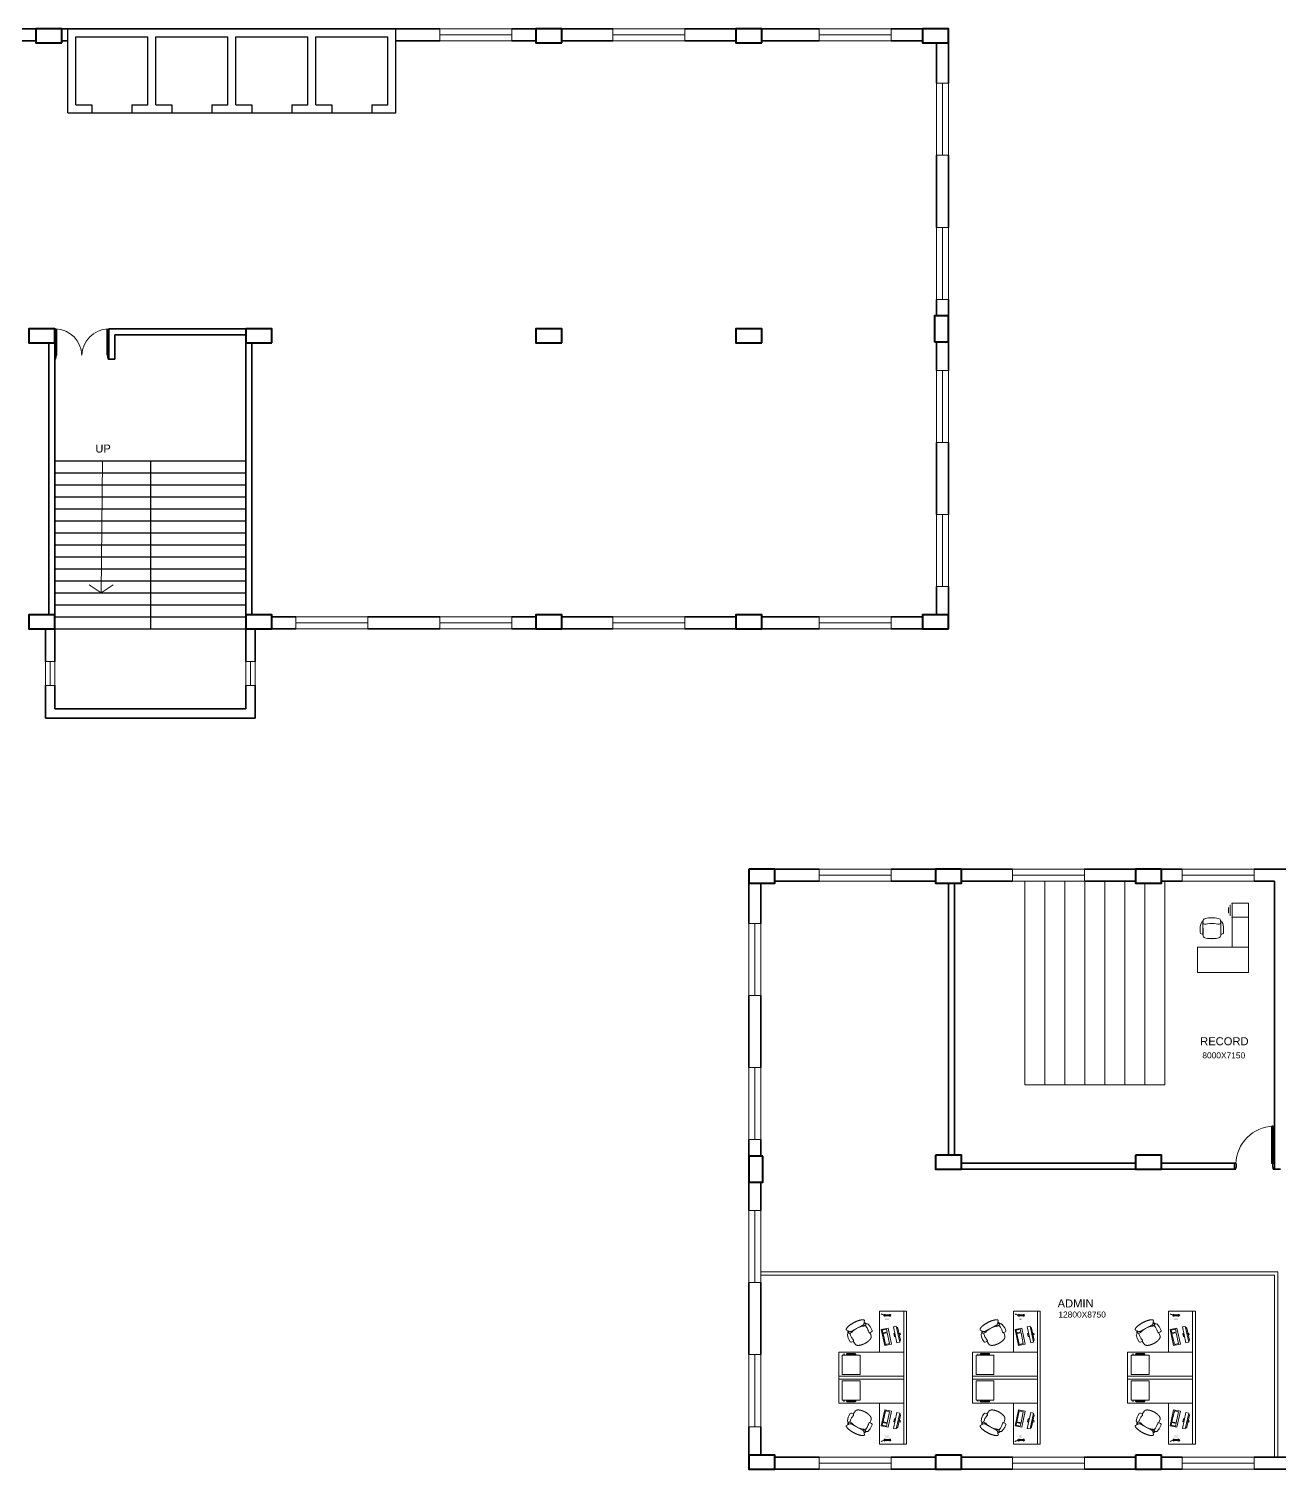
# Model space of a CAD drawing. Header units: millimetres. Extents: x 3079 to 579737, y 1565 to 1161826.
# Drawn here: x 55095 to 86360, y 14685 to 50685 of the extents above; entities that cross this region are included whole.
import ezdxf

# ---------------------------------------------------------------- set-up
doc = ezdxf.new("R2010")
doc.units = ezdxf.units.MM
for name, color, linetype, lineweight in [('1', 7, 'Continuous', 35), ('A_COL', 250, 'Continuous', 40), ('A_ELE1', 250, 'Continuous', 20), ('A_WIN-DOR', 250, 'Continuous', 30), ('IG-Area', 250, 'Continuous', 30), ('partition', 253, 'Continuous', 5), ('SILL', 251, 'Continuous', 18), ('WINDOW', 252, 'Continuous', 15)]:
    doc.layers.add(name, color=color, linetype=linetype, lineweight=lineweight)
doc.layers.add('FURNITURE', color=253, linetype='Continuous', lineweight=5, transparency=0.05)
doc.styles.get("Standard").update_dxf_attribs({"font": 'arial.ttf'})

# ---------------------------------------------------------------- blocks, each defined once
blk = doc.blocks.new('AP00XXXX$0$A$C53421247')
at = {"color": 0}
for p, q in [((7, 368), (36, 460)), ((90, 476), (63, 478)), ((73, 477), (80, 503)), ((80, 503), (99, 534)), ((82, 595), (83, 598)), ((82, 593), (82, 595)), ((140, 501), (82, 587)), ((83, 598), (85, 600)), ((85, 600), (87, 604)), ((87, 604), (90, 607)), ((90, 607), (92, 609)), ((92, 609), (95, 612)), ((95, 493), (93, 475)), ((95, 612), (99, 614)), ((113, 514), (95, 493)), ((99, 614), (103, 617)), ((99, 534), (115, 538)), ((113, 453), (100, 394)), ((103, 617), (106, 619)), ((106, 619), (111, 621)), ((111, 621), (115, 624)), ((120, 459), (111, 457)), ((127, 514), (113, 514)), ((115, 624), (120, 626)), ((120, 626), (126, 628)), ((123, 459), (120, 459)), ((145, 454), (123, 459)), ((126, 628), (132, 630)), ((134, 510), (127, 514)), ((132, 630), (137, 632)), ((137, 632), (144, 634)), ((151, 491), (140, 501)), ((144, 634), (149, 636)), ((160, 452), (145, 454)), ((149, 636), (157, 638)), ((165, 488), (151, 491)), ((157, 638), (163, 639)), ((168, 452), (160, 452)), ((163, 639), (170, 641)), ((166, 452), (165, 488)), ((550, 463), (165, 488)), ((184, 457), (168, 452)), ((170, 641), (178, 643)), ((178, 643), (186, 644)), ((255, 473), (184, 457)), ((186, 644), (194, 646)), ((195, 486), (192, 459)), ((194, 646), (202, 647)), ((202, 647), (210, 648)), ((210, 648), (219, 649)), ((219, 649), (227, 650)), ((227, 650), (236, 651)), ((236, 651), (245, 652)), ((245, 652), (254, 652)), ((254, 652), (263, 653)), ((264, 474), (255, 473)), ((263, 653), (273, 653)), ((327, 478), (264, 474)), ((273, 653), (282, 654)), ((282, 654), (292, 654)), ((292, 654), (302, 654)), ((302, 654), (311, 654)), ((311, 654), (321, 654)), ((321, 654), (331, 654)), ((373, 474), (327, 478)), ((331, 654), (341, 654)), ((341, 654), (351, 653)), ((351, 653), (361, 653)), ((361, 653), (371, 652)), ((371, 652), (381, 652)), ((434, 465), (373, 474)), ((381, 652), (390, 651)), ((390, 651), (401, 650)), ((401, 650), (410, 649)), ((410, 649), (420, 648)), ((420, 648), (430, 646)), ((430, 646), (439, 646)), ((461, 459), (434, 465)), ((439, 646), (449, 644)), ((449, 644), (458, 642)), ((458, 642), (468, 641)), ((496, 446), (461, 459)), ((468, 641), (477, 639)), ((477, 639), (486, 637)), ((486, 637), (495, 636)), ((495, 636), (504, 634)), ((529, 434), (496, 446)), ((504, 634), (513, 632)), ((513, 632), (520, 630)), ((520, 465), (518, 438)), ((520, 630), (529, 627)), ((529, 627), (537, 625)), ((545, 430), (529, 434)), ((537, 625), (545, 623)), ((545, 623), (552, 620)), ((545, 430), (550, 463)), ((564, 429), (545, 430)), ((550, 463), (564, 465)), ((552, 620), (559, 618)), ((559, 618), (566, 616)), ((564, 465), (576, 474)), ((588, 432), (564, 429)), ((566, 616), (573, 614)), ((573, 614), (580, 611)), ((576, 474), (643, 549)), ((580, 611), (586, 608)), ((585, 483), (591, 485)), ((586, 608), (592, 605)), ((591, 432), (588, 432)), ((591, 485), (604, 482)), ((597, 428), (591, 432)), ((592, 605), (597, 603)), ((595, 413), (600, 364)), ((597, 603), (603, 600)), ((603, 600), (608, 597)), ((604, 482), (620, 461)), ((618, 502), (606, 508)), ((608, 597), (613, 595)), ((613, 595), (617, 591)), ((617, 591), (621, 588)), ((633, 471), (618, 502)), ((620, 461), (621, 444)), ((621, 588), (625, 586)), ((650, 442), (623, 444)), ((625, 586), (629, 582)), ((629, 582), (632, 580)), ((632, 580), (635, 576)), ((636, 460), (633, 471)), ((635, 576), (637, 574)), ((638, 443), (636, 460)), ((637, 574), (639, 571)), ((639, 571), (641, 568)), ((641, 568), (642, 565)), ((642, 565), (643, 562)), ((643, 562), (644, 559)), ((644, 559), (645, 556)), ((645, 556), (645, 553)), ((690, 327), (673, 421)), ((2, 245), (0, 325)), ((26, 220), (76, 217)), ((83, 159), (80, 217)), ((90, 114), (83, 159)), ((90, 111), (90, 114)), ((90, 110), (90, 111)), ((91, 107), (90, 110)), ((92, 105), (91, 107)), ((92, 102), (92, 105)), ((93, 100), (92, 102)), ((94, 98), (93, 100)), ((95, 96), (94, 98)), ((96, 93), (95, 96)), ((97, 91), (96, 93)), ((97, 312), (98, 282)), ((99, 89), (97, 91)), ((98, 280), (103, 245)), ((100, 87), (99, 89)), ((101, 84), (100, 87)), ((103, 82), (101, 84)), ((105, 80), (103, 82)), ((107, 78), (105, 80)), ((109, 76), (107, 78)), ((111, 73), (109, 76)), ((113, 72), (111, 73)), ((116, 69), (113, 72)), ((118, 67), (116, 69)), ((120, 65), (118, 67)), ((123, 63), (120, 65)), ((125, 60), (123, 63)), ((128, 59), (125, 60)), ((132, 57), (128, 59)), ((135, 54), (132, 57)), ((138, 53), (135, 54)), ((141, 51), (138, 53)), ((144, 49), (141, 51)), ((148, 47), (144, 49)), ((151, 45), (148, 47)), ((155, 44), (151, 45)), ((158, 42), (155, 44)), ((162, 40), (158, 42)), ((165, 38), (162, 40)), ((169, 36), (165, 38)), ((173, 34), (169, 36)), ((178, 33), (173, 34)), ((182, 31), (178, 33)), ((186, 30), (182, 31)), ((190, 28), (186, 30)), ((194, 27), (190, 28)), ((199, 25), (194, 27)), ((204, 24), (199, 25)), ((207, 22), (204, 24)), ((212, 21), (207, 22)), ((217, 19), (212, 21)), ((221, 18), (217, 19)), ((226, 17), (221, 18)), ((231, 16), (226, 17)), ((236, 15), (231, 16)), ((241, 14), (236, 15)), ((246, 13), (241, 14)), ((250, 11), (246, 13)), ((256, 10), (250, 11)), ((261, 9), (256, 10)), ((266, 8), (261, 9)), ((271, 8), (266, 8)), ((276, 7), (271, 8)), ((281, 6), (276, 7)), ((287, 5), (281, 6)), ((291, 4), (287, 5)), ((297, 4), (291, 4)), ((302, 4), (297, 4)), ((307, 2), (302, 4)), ((313, 2), (307, 2)), ((318, 2), (313, 2)), ((323, 1), (318, 2)), ((328, 1), (323, 1)), ((334, 1), (328, 1)), ((339, 1), (334, 1)), ((344, 0), (339, 1)), ((350, 1), (344, 0)), ((356, 0), (350, 1)), ((360, 0), (356, 0)), ((366, 0), (360, 0)), ((371, 0), (366, 0)), ((376, 1), (371, 0)), ((382, 0), (376, 1)), ((387, 1), (382, 0)), ((392, 1), (387, 1)), ((397, 1), (392, 1)), ((402, 1), (397, 1)), ((407, 2), (402, 1)), ((412, 2), (407, 2)), ((417, 3), (412, 2)), ((423, 3), (417, 3)), ((427, 4), (423, 3)), ((432, 4), (427, 4)), ((437, 6), (432, 4)), ((442, 6), (437, 6)), ((447, 7), (442, 6)), ((451, 8), (447, 7)), ((455, 9), (451, 8)), ((460, 9), (455, 9)), ((465, 10), (460, 9)), ((469, 12), (465, 10)), ((474, 12), (469, 12)), ((478, 13), (474, 12)), ((482, 15), (478, 13)), ((486, 16), (482, 15)), ((490, 17), (486, 16)), ((494, 18), (490, 17)), ((498, 19), (494, 18)), ((502, 21), (498, 19)), ((506, 22), (502, 21)), ((510, 23), (506, 22)), ((514, 25), (510, 23)), ((517, 27), (514, 25)), ((520, 28), (517, 27)), ((524, 30), (520, 28)), ((528, 31), (524, 30)), ((530, 33), (528, 31)), ((533, 35), (530, 33)), ((537, 36), (533, 35)), ((539, 38), (537, 36)), ((542, 40), (539, 38)), ((545, 42), (542, 40)), ((547, 43), (545, 42)), ((550, 46), (547, 43)), ((552, 47), (550, 46)), ((555, 49), (552, 47)), ((557, 51), (555, 49)), ((559, 53), (557, 51)), ((561, 55), (559, 53)), ((563, 57), (561, 55)), ((565, 59), (563, 57)), ((567, 61), (565, 59)), ((568, 63), (567, 61)), ((569, 65), (568, 63)), ((571, 67), (569, 65)), ((572, 70), (571, 67)), ((573, 71), (572, 70)), ((574, 74), (573, 71)), ((575, 76), (574, 74)), ((576, 78), (575, 76)), ((577, 81), (576, 78)), ((577, 82), (590, 128)), ((577, 82), (577, 81)), ((588, 250), (580, 218)), ((593, 282), (588, 252)), ((590, 128), (600, 187)), ((602, 186), (655, 183)), ((682, 205), (691, 283))]:
    blk.add_line(p, q, dxfattribs=at)
for centre, radius, start, end in [((60, 452), 25.4, 85.1777, 163.418), ((88, 591), 6.35, 164.3929, 214.029), ((87, 451), 25.4, 6.3757, 85.1777), ((620, 418), 25.4, 85.208, 169.2349), ((620, 418), 25.4, 169.2349, 190.8913), ((638, 553), 6.35, 318.2555, 357.1149), ((648, 417), 25.4, 9.9024, 85.208), ((153, 324), 152, 163.1174, 179.4456), ((28, 245), 25.4, 180.1777, 266.5099), ((78, 242), 25.4, 266.5099, 4.8356), ((446, 342), 350, 171.2066, 184.7536), ((124, 283), 25.4, 182.6801, 187.8199), ((604, 212), 25.4, 165.2, 266.5099), ((563, 256), 25.4, 345.2, 350.3398), ((251, 353), 350, 348.2663, 1.8132), ((657, 209), 25.4, 266.5099, 353.5743), ((539, 300), 152, 353.5743, 9.9024)]:
    blk.add_arc(centre, radius, start, end, dxfattribs=at)

msp = doc.modelspace()

# ---------------------------------------------------------------- linework, layer by layer
for p, q in [((55595, 50685), (60595, 50685)), ((57970, 50685), (56070, 50685)), ((56070, 48585), (56070, 50685)), ((56270, 50485), (58070, 50485)), ((56270, 48785), (56270, 50485)), ((60070, 50685), (57970, 50685)), ((58070, 48785), (58070, 50485)), ((58270, 50485), (60070, 50485)), ((58270, 48785), (58270, 50485)), ((62170, 50685), (60070, 50685)), ((60070, 48785), (60070, 50485)), ((60270, 50485), (62070, 50485)), ((60270, 48785), (60270, 50485)), ((62070, 48785), (62070, 50485)), ((64270, 50685), (62170, 50685)), ((62170, 50685), (64270, 50685)), ((62270, 50485), (64070, 50485)), ((62270, 48785), (62270, 50485)), ((64070, 48785), (64070, 50485)), ((64270, 48585), (64270, 50685)), ((56270, 48785), (56670, 48785)), ((56670, 48785), (56670, 48585)), ((57670, 48785), (58070, 48785)), ((57670, 48785), (57670, 48585)), ((58270, 48785), (58670, 48785)), ((58670, 48785), (58670, 48585)), ((59670, 48785), (60070, 48785)), ((59670, 48785), (59670, 48585)), ((60270, 48785), (60670, 48785)), ((60670, 48785), (60670, 48585)), ((61670, 48785), (62070, 48785)), ((61670, 48785), (61670, 48585)), ((62270, 48785), (62670, 48785)), ((62670, 48785), (62670, 48585)), ((63670, 48785), (64070, 48785)), ((63670, 48785), (63670, 48585)), ((56070, 48585), (57970, 48585)), ((57970, 48585), (60070, 48585)), ((60070, 48585), (62170, 48585)), ((62170, 48585), (64270, 48585)), ((55747, 39885), (60523, 39887)), ((58135, 39886), (58137, 35686)), ((55747, 39585), (58135, 39585)), ((55747, 39285), (58135, 39285)), ((58135, 39585), (60522, 39585)), ((58135, 39285), (60522, 39286)), ((55747, 38985), (58135, 38985)), ((58135, 38985), (60523, 38986)), ((55747, 38685), (58135, 38686)), ((58135, 38686), (60523, 38687)), ((55747, 38385), (58135, 38385)), ((58135, 38385), (60523, 38385)), ((55747, 38085), (58136, 38085)), ((58136, 38085), (60523, 38086)), ((55747, 37785), (58136, 37786)), ((55747, 37485), (58136, 37486)), ((58136, 37786), (60523, 37787)), ((58136, 37486), (60523, 37487)), ((55747, 37185), (58136, 37186)), ((58136, 37186), (60523, 37187)), ((55747, 36885), (58136, 36885)), ((58136, 36885), (60524, 36886)), ((55747, 36585), (58136, 36585)), ((58136, 36585), (60524, 36586)), ((55747, 36285), (58136, 36285)), ((58136, 36285), (60524, 36286)), ((55747, 35985), (58137, 35985)), ((55747, 35685), (60524, 35687)), ((58137, 35985), (60524, 35986))]:
    msp.add_line(p, q)
at = {"layer": '1'}
for p, q in [((52720, 50685), (55270, 50685)), ((55270, 50685), (65372, 50685)), ((67172, 50685), (69695, 50685)), ((71495, 50685), (74857, 50685)), ((76657, 50685), (78095, 50685)), ((78095, 50685), (78095, 49323)), ((78095, 50685), (78095, 49323)), ((52720, 50385), (55270, 50385)), ((55920, 50385), (56070, 50385)), ((65372, 50385), (64270, 50385)), ((67172, 50385), (67770, 50385)), ((69695, 50385), (68420, 50385)), ((71495, 50385), (72770, 50385)), ((74857, 50385), (73420, 50385)), ((76657, 50385), (77445, 50385)), ((77795, 49323), (77795, 50335)), ((77795, 47523), (77795, 45723)), ((78095, 47523), (78095, 45723)), ((78095, 47523), (78095, 45723)), ((77795, 43923), (77795, 43510)), ((78095, 43923), (78095, 42148)), ((78095, 43923), (78095, 42148)), ((55745, 43185), (55745, 35985)), ((60520, 43185), (57100, 43185)), ((57100, 42432), (57100, 43185)), ((60520, 43035), (57250, 43035)), ((57250, 42432), (57250, 43035)), ((60520, 42885), (60523, 35985)), ((77795, 42148), (77795, 42860)), ((55595, 42835), (55595, 36035)), ((60670, 42835), (60673, 36035)), ((57250, 42432), (57100, 42432)), ((77795, 40348), (77795, 38548)), ((78095, 40348), (78095, 38548)), ((78095, 40348), (78095, 38548)), ((77795, 36748), (77795, 36035)), ((78095, 36748), (78095, 35685)), ((78095, 36748), (78095, 35685)), ((55745, 35685), (55515, 35685)), ((55515, 35685), (55515, 34870)), ((55515, 34870), (55515, 35685)), ((55745, 35685), (55745, 34870)), ((60523, 35685), (60523, 34870)), ((60753, 35685), (60753, 34870)), ((61772, 35985), (61173, 35985)), ((61173, 35985), (61772, 35985)), ((61772, 35685), (61173, 35685)), ((65372, 35985), (63572, 35985)), ((63572, 35985), (64795, 35985)), ((65372, 35685), (63572, 35685)), ((67770, 35985), (67172, 35985)), ((67172, 35685), (67770, 35685)), ((68420, 35685), (67770, 35685)), ((69695, 35985), (68420, 35985)), ((69695, 35685), (68420, 35685)), ((72770, 35985), (71495, 35985)), ((71495, 35685), (72770, 35685)), ((73420, 35685), (72770, 35685)), ((74857, 35985), (73420, 35985)), ((74857, 35685), (73420, 35685)), ((77445, 35985), (76657, 35985)), ((76657, 35685), (77445, 35685)), ((78095, 35685), (77445, 35685)), ((55515, 34270), (55515, 33455)), ((55515, 33620), (55515, 34270)), ((55745, 34270), (55745, 33685)), ((60523, 34270), (60523, 33685)), ((60753, 34270), (60753, 33455)), ((55745, 33685), (60523, 33685)), ((55515, 33455), (60753, 33455)), ((73095, 28323), (73095, 29685)), ((73745, 29685), (74857, 29685)), ((76657, 29685), (79695, 29685)), ((81495, 29685), (83932, 29685)), ((85732, 29685), (90667, 29685)), ((73395, 28323), (73395, 29335)), ((74857, 29385), (73745, 29385)), ((76657, 29385), (77770, 29385)), ((78095, 22535), (78095, 29335)), ((78245, 22535), (78245, 29335)), ((79695, 29385), (78420, 29385)), ((81495, 29385), (82770, 29385)), ((83420, 29385), (83932, 29385)), ((85732, 29385), (86245, 29385)), ((86245, 29385), (86245, 22185)), ((73095, 24723), (73095, 26523)), ((73395, 24723), (73395, 26523)), ((73095, 21148), (73095, 22923)), ((73395, 22510), (73395, 22923)), ((82768, 22335), (78420, 22335)), ((85277, 22335), (83418, 22335)), ((85245, 22185), (85245, 22335)), ((86245, 22335), (86212, 22335)), ((85277, 22185), (78095, 22185)), ((83093, 22185), (83095, 22185)), ((83093, 22185), (83093, 22185)), ((86395, 22185), (86213, 22185)), ((73395, 21148), (73395, 21860)), ((73095, 17548), (73095, 19348)), ((73395, 17548), (73395, 19348)), ((73095, 14685), (73095, 15748)), ((73395, 15035), (73395, 15748)), ((74857, 14985), (73745, 14987)), ((77770, 14983), (76657, 14985)), ((79695, 14985), (78420, 14988)), ((82770, 14983), (81495, 14985)), ((83932, 14985), (83420, 14986)), ((86245, 14984), (85732, 14985)), ((86920, 14983), (86245, 14984)), ((74857, 14685), (73095, 14685)), ((79695, 14685), (76657, 14685)), ((83932, 14685), (81495, 14685)), ((96879, 14685), (85732, 14685))]:
    msp.add_line(p, q, dxfattribs=at)
at = {"layer": 'A_COL'}
for points in [[(55920, 50335), (55920, 50685), (55270, 50685), (55270, 50335)], [(68420, 50335), (68420, 50685), (67770, 50685), (67770, 50335)], [(73420, 50335), (73420, 50685), (72770, 50685), (72770, 50335)], [(78095, 50335), (78095, 50685), (77445, 50685), (77445, 50335)], [(77745, 42860), (78095, 42860), (78095, 43510), (77745, 43510)], [(55745, 42835), (55745, 43185), (55095, 43185), (55095, 42835)], [(61170, 42835), (61170, 43185), (60520, 43185), (60520, 42835)], [(68422, 42835), (68422, 43185), (67772, 43185), (67772, 42835)], [(73420, 42835), (73420, 43185), (72770, 43185), (72770, 42835)], [(55745, 35685), (55745, 36035), (55095, 36035), (55095, 35685)], [(61173, 35685), (61173, 36035), (60523, 36035), (60523, 35685)], [(68420, 35685), (68420, 36035), (67770, 36035), (67770, 35685)], [(73420, 35685), (73420, 36035), (72770, 36035), (72770, 35685)], [(78095, 35685), (78095, 36035), (77445, 36035), (77445, 35685)], [(73095, 29685), (73095, 29335), (73745, 29335), (73745, 29685)], [(77770, 29685), (77770, 29335), (78420, 29335), (78420, 29685)], [(82770, 29685), (82770, 29335), (83420, 29335), (83420, 29685)], [(73445, 22510), (73095, 22510), (73095, 21860), (73445, 21860)], [(77770, 22535), (77770, 22185), (78420, 22185), (78420, 22535)], [(82768, 22535), (82768, 22185), (83418, 22185), (83418, 22535)], [(73095, 15035), (73095, 14685), (73745, 14685), (73745, 15035)], [(77770, 15035), (77770, 14685), (78420, 14685), (78420, 15035)], [(82770, 15035), (82770, 14685), (83420, 14685), (83420, 15035)]]:
    msp.add_lwpolyline(points, close=True, dxfattribs=at)
at = {"layer": 'A_ELE1', "transparency": 33554687}
for centre, radius, start, end in [((55747, 42507), 676, 1.7422, 88.258), ((57098, 42507), 676, 91.742, 178.2578), ((86242, 22293), 966, 91.9241, 178.4399)]:
    msp.add_arc(centre, radius, start, end, dxfattribs=at)
at = {"layer": 'A_WIN-DOR', "transparency": 33554687}
for p, q in [((55767, 42528), (55767, 43183)), ((55793, 42528), (55793, 43182)), ((57052, 42528), (57052, 43182)), ((57078, 42528), (57078, 43183)), ((55745, 42537), (55745, 42432)), ((55767, 42537), (55745, 42537)), ((55767, 42537), (55767, 42560)), ((55777, 42464), (55777, 42528)), ((56423, 42528), (56423, 42537)), ((56423, 42537), (56423, 42537)), ((56423, 42528), (56423, 42528)), ((57068, 42464), (57068, 42528)), ((57078, 42537), (57078, 42560)), ((57078, 42537), (57100, 42537)), ((57100, 42537), (57100, 42432)), ((55767, 42432), (55767, 42464)), ((55767, 42464), (55777, 42464)), ((57078, 42464), (57068, 42464)), ((57078, 42432), (57078, 42464)), ((86176, 22322), (86173, 23258)), ((86212, 22322), (86210, 23258)), ((85244, 22334), (85245, 22184)), ((85276, 22332), (85244, 22332)), ((85276, 22319), (85276, 22332)), ((86199, 22231), (86199, 22322)), ((86212, 22335), (86212, 22368)), ((86212, 22335), (86244, 22335)), ((86244, 22335), (86245, 22185)), ((85277, 22182), (85277, 22228)), ((85277, 22228), (85290, 22228)), ((85290, 22228), (85290, 22319)), ((86213, 22231), (86199, 22231)), ((86213, 22185), (86213, 22231))]:
    msp.add_line(p, q, dxfattribs=at)
at = {"layer": 'A_WIN-DOR'}
for p, q in [((55767, 42432), (55745, 42432)), ((57078, 42432), (57100, 42432)), ((86210, 23258), (86173, 23258)), ((85245, 22182), (85277, 22182))]:
    msp.add_line(p, q, dxfattribs=at)
at = {"layer": 'A_WIN-DOR', "transparency": 33554687}
for points in [[(55767, 42528), (55793, 42528)], [(56423, 42528), (56423, 42528)], [(57078, 42528), (57052, 42528)], [(86212, 22322), (86176, 22322)], [(85276, 22319), (85290, 22319)]]:
    msp.add_lwpolyline(points, dxfattribs=at)
at = {"layer": 'FURNITURE'}
for p, q in [((79998, 29385), (79998, 24294)), ((80498, 29385), (80498, 24294)), ((80998, 29385), (80998, 24294)), ((81498, 29385), (81498, 24294)), ((81998, 29385), (81998, 24294)), ((82498, 29385), (82498, 24294)), ((82998, 29335), (82998, 24294)), ((83498, 29385), (83498, 24294)), ((85181, 27736), (85181, 28828)), ((85181, 28828), (85181, 28481)), ((85591, 28828), (85181, 28828)), ((85591, 28828), (85181, 28828)), ((85591, 27736), (85591, 28828)), ((84482, 28436), (84513, 28446)), ((84873, 28436), (84842, 28446)), ((85089, 28585), (85089, 28724)), ((85135, 28516), (85135, 28793)), ((85181, 28481), (85591, 28481)), ((84386, 28198), (84387, 28096)), ((84452, 28365), (84429, 28365)), ((84451, 28069), (84454, 28211)), ((84452, 28331), (84462, 28411)), ((84452, 28392), (84461, 28403)), ((84457, 28031), (84452, 28392)), ((84902, 28331), (84893, 28411)), ((84903, 28392), (84893, 28403)), ((84898, 28031), (84903, 28392)), ((84904, 28069), (84901, 28211)), ((84903, 28365), (84926, 28365)), ((84969, 28198), (84968, 28096)), ((84317, 27736), (85591, 27736)), ((84317, 27100), (84317, 27736)), ((84396, 28078), (84432, 28060)), ((84959, 28078), (84923, 28060)), ((85591, 27736), (85591, 27100)), ((84317, 27100), (85591, 27100)), ((83498, 24294), (79998, 24294)), ((76369, 18634), (76971, 18634)), ((76369, 18634), (76369, 17610)), ((76416, 18558), (76411, 18572)), ((76425, 18553), (76420, 18568)), ((76435, 18548), (76430, 18563)), ((76445, 18543), (76440, 18558)), ((76477, 18539), (76450, 18548)), ((76622, 18543), (76501, 18543)), ((76622, 18519), (76501, 18519)), ((76513, 18460), (76513, 18460)), ((76513, 18437), (76513, 18437)), ((76513, 18415), (76513, 18415)), ((76536, 18460), (76536, 18460)), ((76536, 18437), (76536, 18437)), ((76536, 18415), (76536, 18415)), ((76558, 18460), (76558, 18460)), ((76558, 18437), (76558, 18437)), ((76558, 18415), (76558, 18415)), ((76581, 18460), (76581, 18460)), ((76581, 18437), (76581, 18437)), ((76581, 18415), (76581, 18415)), ((76971, 18634), (76971, 16973)), ((77041, 18634), (76971, 18634)), ((77041, 18634), (77041, 16973)), ((77041, 18634), (77041, 16973)), ((79713, 18634), (80315, 18634)), ((79713, 18634), (79713, 17610)), ((79760, 18558), (79755, 18572)), ((79770, 18553), (79765, 18568)), ((79779, 18548), (79774, 18563)), ((79789, 18543), (79784, 18558)), ((79821, 18539), (79794, 18548)), ((79966, 18543), (79845, 18543)), ((79966, 18519), (79845, 18519)), ((79857, 18460), (79857, 18460)), ((79857, 18437), (79857, 18437)), ((79857, 18415), (79857, 18415)), ((79880, 18460), (79880, 18460)), ((79880, 18437), (79880, 18437)), ((79880, 18415), (79880, 18415)), ((79903, 18460), (79903, 18460)), ((79903, 18437), (79903, 18437)), ((79903, 18415), (79903, 18415)), ((79925, 18460), (79925, 18460)), ((79925, 18437), (79925, 18437)), ((79925, 18415), (79925, 18415)), ((80315, 18634), (80315, 16973)), ((80386, 18634), (80315, 18634)), ((80386, 18634), (80386, 16973)), ((80386, 18634), (80386, 16973)), ((83594, 18634), (84196, 18634)), ((83594, 18634), (83594, 17610)), ((83641, 18558), (83636, 18572)), ((83650, 18553), (83645, 18568)), ((83660, 18548), (83655, 18563)), ((83670, 18543), (83665, 18558)), ((83702, 18539), (83674, 18548)), ((83847, 18543), (83726, 18543)), ((83847, 18519), (83726, 18519)), ((83738, 18460), (83738, 18460)), ((83738, 18437), (83738, 18437)), ((83738, 18415), (83738, 18415)), ((83761, 18460), (83761, 18460)), ((83761, 18437), (83761, 18437)), ((83761, 18415), (83761, 18415)), ((83783, 18460), (83783, 18460)), ((83783, 18437), (83783, 18437)), ((83783, 18415), (83783, 18415)), ((83806, 18460), (83806, 18460)), ((83806, 18437), (83806, 18437)), ((83806, 18415), (83806, 18415)), ((84196, 18634), (84196, 16973)), ((84266, 18634), (84196, 18634)), ((84266, 18634), (84266, 16973)), ((84266, 18634), (84266, 16973)), ((76411, 18175), (76579, 18211)), ((76496, 17776), (76411, 18175)), ((76436, 18159), (76541, 18181)), ((76450, 18096), (76436, 18159)), ((76555, 18118), (76450, 18096)), ((76454, 18075), (76559, 18097)), ((76513, 17802), (76454, 18075)), ((76541, 18181), (76555, 18118)), ((76559, 18097), (76618, 17824)), ((76579, 18211), (76664, 17812)), ((76793, 18222), (76805, 18225)), ((76823, 18213), (76805, 18225)), ((76888, 17911), (76823, 18213)), ((79755, 18175), (79923, 18211)), ((79841, 17776), (79755, 18175)), ((79781, 18159), (79886, 18181)), ((79794, 18096), (79781, 18159)), ((79899, 18118), (79794, 18096)), ((79799, 18075), (79904, 18097)), ((79857, 17802), (79799, 18075)), ((79886, 18181), (79899, 18118)), ((79904, 18097), (79962, 17824)), ((79923, 18211), (80009, 17812)), ((80138, 18222), (80150, 18225)), ((80168, 18213), (80150, 18225)), ((80233, 17911), (80168, 18213)), ((83636, 18175), (83804, 18211)), ((83721, 17776), (83636, 18175)), ((83661, 18159), (83766, 18181)), ((83675, 18096), (83661, 18159)), ((83780, 18118), (83675, 18096)), ((83679, 18075), (83784, 18097)), ((83738, 17802), (83679, 18075)), ((83766, 18181), (83780, 18118)), ((83784, 18097), (83843, 17824)), ((83804, 18211), (83889, 17812)), ((84018, 18222), (84030, 18225)), ((84048, 18213), (84030, 18225)), ((84113, 17911), (84048, 18213)), ((76664, 17812), (76496, 17776)), ((76618, 17824), (76513, 17802)), ((76864, 17890), (76877, 17893)), ((76877, 17893), (76888, 17911)), ((80009, 17812), (79841, 17776)), ((79962, 17824), (79857, 17802)), ((80209, 17890), (80221, 17893)), ((80221, 17893), (80233, 17911)), ((83889, 17812), (83721, 17776)), ((83843, 17824), (83738, 17802)), ((84089, 17890), (84102, 17893)), ((84102, 17893), (84113, 17911)), ((76971, 17610), (75345, 17610)), ((75345, 17610), (75345, 16973)), ((75469, 17540), (75467, 17539)), ((75467, 17539), (75467, 17539)), ((75491, 17539), (75467, 17539)), ((75490, 17539), (75467, 17539)), ((75488, 17540), (75469, 17540)), ((75470, 17541), (75470, 17540)), ((75488, 17541), (75470, 17541)), ((75480, 17565), (75477, 17565)), ((75477, 17565), (75477, 17562)), ((75477, 17564), (75478, 17564)), ((75480, 17563), (75477, 17563)), ((75477, 17562), (75477, 17549)), ((75480, 17558), (75477, 17558)), ((75478, 17557), (75477, 17557)), ((75477, 17549), (75477, 17546)), ((75477, 17547), (75478, 17547)), ((75477, 17546), (75477, 17541)), ((75480, 17546), (75477, 17546)), ((75477, 17546), (75477, 17546)), ((75478, 17564), (75478, 17562)), ((75478, 17562), (75478, 17549)), ((75478, 17549), (75478, 17547)), ((75480, 17562), (75480, 17565)), ((75480, 17564), (75480, 17562)), ((75480, 17564), (75480, 17564)), ((75480, 17562), (75480, 17549)), ((75480, 17549), (75480, 17562)), ((75480, 17557), (75480, 17557)), ((75480, 17549), (75480, 17547)), ((75480, 17546), (75480, 17549)), ((75480, 17547), (75480, 17547)), ((75480, 17541), (75480, 17546)), ((75480, 17546), (75480, 17546)), ((75488, 17541), (75488, 17540)), ((75488, 17540), (75491, 17539)), ((75490, 17539), (75491, 17539)), ((75541, 17559), (75541, 17539)), ((75541, 17539), (75541, 17539)), ((75551, 17559), (75551, 17539)), ((75551, 17539), (75551, 17539)), ((75760, 17574), (75556, 17574)), ((75760, 17564), (75556, 17564)), ((75766, 17539), (75766, 17559)), ((75766, 17539), (75766, 17539)), ((75776, 17539), (75776, 17559)), ((75776, 17539), (75776, 17539)), ((80315, 17610), (78689, 17610)), ((78689, 17610), (78689, 16973)), ((78813, 17540), (78811, 17539)), ((78811, 17539), (78811, 17539)), ((78835, 17539), (78811, 17539)), ((78835, 17539), (78811, 17539)), ((78833, 17540), (78813, 17540)), ((78814, 17541), (78814, 17540)), ((78832, 17541), (78814, 17541)), ((78824, 17565), (78822, 17565)), ((78822, 17565), (78822, 17562)), ((78822, 17564), (78822, 17562)), ((78822, 17564), (78822, 17564)), ((78824, 17563), (78822, 17563)), ((78822, 17562), (78822, 17549)), ((78822, 17562), (78822, 17549)), ((78824, 17558), (78822, 17558)), ((78822, 17557), (78822, 17557)), ((78822, 17549), (78822, 17547)), ((78822, 17549), (78822, 17546)), ((78822, 17547), (78822, 17547)), ((78822, 17546), (78822, 17541)), ((78824, 17546), (78822, 17546)), ((78822, 17546), (78822, 17546)), ((78824, 17562), (78824, 17565)), ((78824, 17564), (78824, 17562)), ((78824, 17564), (78824, 17564)), ((78824, 17562), (78824, 17549)), ((78824, 17549), (78824, 17562)), ((78824, 17557), (78824, 17557)), ((78824, 17549), (78824, 17547)), ((78824, 17546), (78824, 17549)), ((78824, 17547), (78824, 17547)), ((78824, 17541), (78824, 17546)), ((78824, 17546), (78824, 17546)), ((78832, 17541), (78832, 17540)), ((78833, 17540), (78835, 17539)), ((78835, 17539), (78835, 17539)), ((78885, 17559), (78885, 17539)), ((78885, 17539), (78885, 17539)), ((78895, 17559), (78895, 17539)), ((78895, 17539), (78895, 17539)), ((79105, 17574), (78900, 17574)), ((79105, 17564), (78900, 17564)), ((79110, 17539), (79110, 17559)), ((79110, 17539), (79110, 17539)), ((79120, 17539), (79120, 17559)), ((79120, 17539), (79120, 17539)), ((84196, 17610), (82570, 17610)), ((82570, 17610), (82570, 16973)), ((82694, 17540), (82692, 17539)), ((82692, 17539), (82692, 17539)), ((82716, 17539), (82692, 17539)), ((82715, 17539), (82692, 17539)), ((82713, 17540), (82694, 17540)), ((82695, 17541), (82695, 17540)), ((82713, 17541), (82695, 17541)), ((82705, 17565), (82702, 17565)), ((82702, 17565), (82702, 17562)), ((82702, 17564), (82703, 17564)), ((82705, 17563), (82702, 17563)), ((82702, 17562), (82702, 17549)), ((82705, 17558), (82702, 17558)), ((82703, 17557), (82702, 17557)), ((82702, 17549), (82702, 17546)), ((82702, 17547), (82703, 17547)), ((82702, 17546), (82702, 17541)), ((82705, 17546), (82702, 17546)), ((82702, 17546), (82702, 17546)), ((82703, 17564), (82703, 17562)), ((82703, 17562), (82703, 17549)), ((82703, 17549), (82703, 17547)), ((82705, 17562), (82705, 17565)), ((82705, 17564), (82705, 17562)), ((82705, 17564), (82705, 17564)), ((82705, 17562), (82705, 17549)), ((82705, 17549), (82705, 17562)), ((82705, 17557), (82705, 17557)), ((82705, 17549), (82705, 17547)), ((82705, 17546), (82705, 17549)), ((82705, 17547), (82705, 17547)), ((82705, 17541), (82705, 17546)), ((82705, 17546), (82705, 17546)), ((82713, 17541), (82713, 17540)), ((82713, 17540), (82716, 17539)), ((82715, 17539), (82716, 17539)), ((82766, 17559), (82766, 17539)), ((82766, 17539), (82766, 17539)), ((82776, 17559), (82776, 17539)), ((82776, 17539), (82776, 17539)), ((82985, 17574), (82781, 17574)), ((82985, 17564), (82781, 17564)), ((82990, 17539), (82990, 17559)), ((82990, 17539), (82990, 17539)), ((83000, 17539), (83000, 17559)), ((83000, 17539), (83000, 17539)), ((76971, 17008), (75345, 17008)), ((75345, 16335), (75345, 16973)), ((76971, 16938), (75345, 16938)), ((76971, 15311), (76971, 16973)), ((76971, 15311), (76971, 16973)), ((77041, 15311), (77041, 16973)), ((77041, 15311), (77041, 16973)), ((77041, 15311), (77041, 16973)), ((80315, 17008), (78689, 17008)), ((78689, 16335), (78689, 16973)), ((80315, 16938), (78689, 16938)), ((80315, 15311), (80315, 16973)), ((80315, 15311), (80315, 16973)), ((80386, 15311), (80386, 16973)), ((80386, 15311), (80386, 16973)), ((80386, 15311), (80386, 16973)), ((84196, 17008), (82570, 17008)), ((82570, 16335), (82570, 16973)), ((84196, 16938), (82570, 16938)), ((84196, 15311), (84196, 16973)), ((84196, 15311), (84196, 16973)), ((84266, 15311), (84266, 16973)), ((84266, 15311), (84266, 16973)), ((84266, 15311), (84266, 16973)), ((76971, 16335), (75345, 16335)), ((75467, 16407), (75467, 16406)), ((75490, 16407), (75467, 16407)), ((75469, 16405), (75467, 16406)), ((75491, 16406), (75467, 16406)), ((75488, 16405), (75469, 16405)), ((75470, 16405), (75470, 16405)), ((75488, 16405), (75470, 16405)), ((75477, 16400), (75477, 16404)), ((75477, 16399), (75477, 16400)), ((75477, 16396), (75477, 16399)), ((75480, 16399), (75477, 16399)), ((75477, 16398), (75478, 16398)), ((75477, 16383), (75477, 16396)), ((75478, 16389), (75477, 16389)), ((75480, 16388), (75477, 16388)), ((75477, 16380), (75477, 16383)), ((75480, 16382), (75477, 16382)), ((75477, 16381), (75478, 16381)), ((75480, 16380), (75477, 16380)), ((75478, 16396), (75478, 16398)), ((75478, 16383), (75478, 16396)), ((75478, 16381), (75478, 16383)), ((75480, 16404), (75480, 16400)), ((75480, 16400), (75480, 16399)), ((75480, 16399), (75480, 16396)), ((75480, 16396), (75480, 16398)), ((75480, 16398), (75480, 16398)), ((75480, 16383), (75480, 16396)), ((75480, 16396), (75480, 16383)), ((75480, 16389), (75480, 16389)), ((75480, 16381), (75480, 16383)), ((75480, 16383), (75480, 16380)), ((75480, 16381), (75480, 16381)), ((75488, 16405), (75491, 16406)), ((75488, 16405), (75488, 16405)), ((75490, 16407), (75491, 16406)), ((75541, 16387), (75541, 16407)), ((75541, 16407), (75541, 16407)), ((75551, 16387), (75551, 16407)), ((75551, 16407), (75551, 16407)), ((75760, 16382), (75556, 16382)), ((75760, 16372), (75556, 16372)), ((75766, 16407), (75766, 16387)), ((75766, 16407), (75766, 16407)), ((75776, 16407), (75776, 16387)), ((75776, 16407), (75776, 16407)), ((76369, 15311), (76369, 16335)), ((80315, 16335), (78689, 16335)), ((78811, 16407), (78811, 16406)), ((78835, 16407), (78811, 16407)), ((78813, 16405), (78811, 16406)), ((78835, 16406), (78811, 16406)), ((78833, 16405), (78813, 16405)), ((78814, 16405), (78814, 16405)), ((78832, 16405), (78814, 16405)), ((78822, 16400), (78822, 16404)), ((78822, 16399), (78822, 16400)), ((78822, 16396), (78822, 16399)), ((78824, 16399), (78822, 16399)), ((78822, 16396), (78822, 16398)), ((78822, 16398), (78822, 16398)), ((78822, 16383), (78822, 16396)), ((78822, 16383), (78822, 16396)), ((78822, 16389), (78822, 16389)), ((78824, 16388), (78822, 16388)), ((78822, 16381), (78822, 16383)), ((78822, 16380), (78822, 16383)), ((78824, 16382), (78822, 16382)), ((78822, 16381), (78822, 16381)), ((78824, 16380), (78822, 16380)), ((78824, 16404), (78824, 16400)), ((78824, 16400), (78824, 16399)), ((78824, 16399), (78824, 16396)), ((78824, 16396), (78824, 16398)), ((78824, 16398), (78824, 16398)), ((78824, 16383), (78824, 16396)), ((78824, 16396), (78824, 16383)), ((78824, 16389), (78824, 16389)), ((78824, 16381), (78824, 16383)), ((78824, 16383), (78824, 16380)), ((78824, 16381), (78824, 16381)), ((78832, 16405), (78832, 16405)), ((78833, 16405), (78835, 16406)), ((78835, 16407), (78835, 16406)), ((78885, 16387), (78885, 16407)), ((78885, 16407), (78885, 16407)), ((78895, 16387), (78895, 16407)), ((78895, 16407), (78895, 16407)), ((79105, 16382), (78900, 16382)), ((79105, 16372), (78900, 16372)), ((79110, 16407), (79110, 16387)), ((79110, 16407), (79110, 16407)), ((79120, 16407), (79120, 16387)), ((79120, 16407), (79120, 16407)), ((79713, 15311), (79713, 16335)), ((84196, 16335), (82570, 16335)), ((82692, 16407), (82692, 16406)), ((82715, 16407), (82692, 16407)), ((82694, 16405), (82692, 16406)), ((82716, 16406), (82692, 16406)), ((82713, 16405), (82694, 16405)), ((82695, 16405), (82695, 16405)), ((82713, 16405), (82695, 16405)), ((82702, 16400), (82702, 16404)), ((82702, 16399), (82702, 16400)), ((82702, 16396), (82702, 16399)), ((82705, 16399), (82702, 16399)), ((82702, 16398), (82703, 16398)), ((82702, 16383), (82702, 16396)), ((82703, 16389), (82702, 16389)), ((82705, 16388), (82702, 16388)), ((82702, 16380), (82702, 16383)), ((82705, 16382), (82702, 16382)), ((82702, 16381), (82703, 16381)), ((82705, 16380), (82702, 16380)), ((82703, 16396), (82703, 16398)), ((82703, 16383), (82703, 16396)), ((82703, 16381), (82703, 16383)), ((82705, 16404), (82705, 16400)), ((82705, 16400), (82705, 16399)), ((82705, 16399), (82705, 16396)), ((82705, 16396), (82705, 16398)), ((82705, 16398), (82705, 16398)), ((82705, 16383), (82705, 16396)), ((82705, 16396), (82705, 16383)), ((82705, 16389), (82705, 16389)), ((82705, 16381), (82705, 16383)), ((82705, 16383), (82705, 16380)), ((82705, 16381), (82705, 16381)), ((82713, 16405), (82716, 16406)), ((82713, 16405), (82713, 16405)), ((82715, 16407), (82716, 16406)), ((82766, 16387), (82766, 16407)), ((82766, 16407), (82766, 16407)), ((82776, 16387), (82776, 16407)), ((82776, 16407), (82776, 16407)), ((82985, 16382), (82781, 16382)), ((82985, 16372), (82781, 16372)), ((82990, 16407), (82990, 16387)), ((82990, 16407), (82990, 16407)), ((83000, 16407), (83000, 16387)), ((83000, 16407), (83000, 16407)), ((83594, 15311), (83594, 16335)), ((76496, 16169), (76411, 15770)), ((76450, 15850), (76436, 15787)), ((76555, 15827), (76450, 15850)), ((76513, 16144), (76454, 15871)), ((76454, 15871), (76559, 15848)), ((76664, 16133), (76496, 16169)), ((76618, 16121), (76513, 16144)), ((76559, 15848), (76618, 16121)), ((76579, 15734), (76664, 16133)), ((76888, 16035), (76823, 15732)), ((76864, 16055), (76877, 16053)), ((76877, 16053), (76888, 16035)), ((79841, 16169), (79755, 15770)), ((79794, 15850), (79781, 15787)), ((79899, 15827), (79794, 15850)), ((79857, 16144), (79799, 15871)), ((79799, 15871), (79904, 15848)), ((80009, 16133), (79841, 16169)), ((79962, 16121), (79857, 16144)), ((79904, 15848), (79962, 16121)), ((79923, 15734), (80009, 16133)), ((80233, 16035), (80168, 15732)), ((80209, 16055), (80221, 16053)), ((80221, 16053), (80233, 16035)), ((83721, 16169), (83636, 15770)), ((83675, 15850), (83661, 15787)), ((83780, 15827), (83675, 15850)), ((83738, 16144), (83679, 15871)), ((83679, 15871), (83784, 15848)), ((83889, 16133), (83721, 16169)), ((83843, 16121), (83738, 16144)), ((83784, 15848), (83843, 16121)), ((83804, 15734), (83889, 16133)), ((84113, 16035), (84048, 15732)), ((84089, 16055), (84102, 16053)), ((84102, 16053), (84113, 16035)), ((76411, 15770), (76579, 15734)), ((76436, 15787), (76541, 15764)), ((76513, 15531), (76513, 15531)), ((76513, 15508), (76513, 15508)), ((76513, 15485), (76513, 15485)), ((76536, 15531), (76536, 15531)), ((76536, 15508), (76536, 15508)), ((76536, 15485), (76536, 15485)), ((76541, 15764), (76555, 15827)), ((76558, 15531), (76558, 15531)), ((76558, 15508), (76558, 15508)), ((76558, 15485), (76558, 15485)), ((76581, 15531), (76581, 15531)), ((76581, 15508), (76581, 15508)), ((76581, 15485), (76581, 15485)), ((76793, 15723), (76805, 15721)), ((76823, 15732), (76805, 15721)), ((79755, 15770), (79923, 15734)), ((79781, 15787), (79886, 15764)), ((79857, 15531), (79857, 15531)), ((79857, 15508), (79857, 15508)), ((79857, 15485), (79857, 15485)), ((79880, 15531), (79880, 15531)), ((79880, 15508), (79880, 15508)), ((79880, 15485), (79880, 15485)), ((79886, 15764), (79899, 15827)), ((79903, 15531), (79903, 15531)), ((79903, 15508), (79903, 15508)), ((79903, 15485), (79903, 15485)), ((79925, 15531), (79925, 15531)), ((79925, 15508), (79925, 15508)), ((79925, 15485), (79925, 15485)), ((80138, 15723), (80150, 15721)), ((80168, 15732), (80150, 15721)), ((83636, 15770), (83804, 15734)), ((83661, 15787), (83766, 15764)), ((83738, 15531), (83738, 15531)), ((83738, 15508), (83738, 15508)), ((83738, 15485), (83738, 15485)), ((83761, 15531), (83761, 15531)), ((83761, 15508), (83761, 15508)), ((83761, 15485), (83761, 15485)), ((83766, 15764), (83780, 15827)), ((83783, 15531), (83783, 15531)), ((83783, 15508), (83783, 15508)), ((83783, 15485), (83783, 15485)), ((83806, 15531), (83806, 15531)), ((83806, 15508), (83806, 15508)), ((83806, 15485), (83806, 15485)), ((84018, 15723), (84030, 15721)), ((84048, 15732), (84030, 15721)), ((76369, 15311), (76971, 15311)), ((76416, 15387), (76411, 15373)), ((76425, 15392), (76420, 15378)), ((76435, 15397), (76430, 15383)), ((76445, 15402), (76440, 15387)), ((76477, 15406), (76450, 15397)), ((76622, 15427), (76501, 15427)), ((76622, 15402), (76501, 15402)), ((77041, 15311), (76971, 15311)), ((79713, 15311), (80315, 15311)), ((79760, 15387), (79755, 15373)), ((79770, 15392), (79765, 15378)), ((79779, 15397), (79774, 15383)), ((79789, 15402), (79784, 15387)), ((79821, 15406), (79794, 15397)), ((79966, 15427), (79845, 15427)), ((79966, 15402), (79845, 15402)), ((80386, 15311), (80315, 15311)), ((83594, 15311), (84196, 15311)), ((83641, 15387), (83636, 15373)), ((83650, 15392), (83645, 15378)), ((83660, 15397), (83655, 15383)), ((83670, 15402), (83665, 15387)), ((83702, 15406), (83674, 15397)), ((83847, 15427), (83726, 15427)), ((83847, 15402), (83726, 15402)), ((84266, 15311), (84196, 15311))]:
    msp.add_line(p, q, dxfattribs=at)
for points in [[(76803, 17842), (76717, 18241), (76786, 18256), (76872, 17857)], [(76741, 17998), (76725, 18073), (76752, 18078), (76768, 18004)], [(76860, 18043), (76852, 18080), (76879, 18086), (76887, 18049)], [(80147, 17842), (80062, 18241), (80130, 18256), (80216, 17857)], [(80085, 17998), (80069, 18073), (80097, 18078), (80112, 18004)], [(80204, 18043), (80196, 18080), (80224, 18086), (80232, 18049)], [(84028, 17842), (83942, 18241), (84011, 18256), (84097, 17857)], [(83966, 17998), (83950, 18073), (83977, 18078), (83993, 18004)], [(84085, 18043), (84077, 18080), (84104, 18086), (84112, 18049)], [(75882, 17049), (75882, 17539), (75435, 17539), (75435, 17049)], [(79226, 17049), (79226, 17539), (78779, 17539), (78779, 17049)], [(83107, 17049), (83107, 17539), (82660, 17539), (82660, 17049)], [(75882, 16896), (75882, 16407), (75435, 16407), (75435, 16896)], [(79226, 16896), (79226, 16407), (78779, 16407), (78779, 16896)], [(83107, 16896), (83107, 16407), (82660, 16407), (82660, 16896)], [(76803, 16104), (76717, 15704), (76786, 15690), (76872, 16089)], [(76741, 15947), (76725, 15873), (76752, 15867), (76768, 15941)], [(76860, 15902), (76852, 15865), (76879, 15859), (76887, 15896)], [(80147, 16104), (80062, 15704), (80130, 15690), (80216, 16089)], [(80085, 15947), (80069, 15873), (80097, 15867), (80112, 15941)], [(80204, 15902), (80196, 15865), (80224, 15859), (80232, 15896)], [(84028, 16104), (83942, 15704), (84011, 15690), (84097, 16089)], [(83966, 15947), (83950, 15873), (83977, 15867), (83993, 15941)], [(84085, 15902), (84077, 15865), (84104, 15859), (84112, 15896)]]:
    msp.add_lwpolyline(points, close=True, dxfattribs=at)
for centre, radius, start, end in [((84677, 27840), 628, 74.8107, 105.1893), ((84673, 28213), 288, 148.0573, 182.9695), ((84404, 28093), 17.9, 171.6738, 242.8287), ((84496, 28355), 45.2, 199.5385, 265.4123), ((84496, 28355), 45.2, 199.5385, 265.4123), ((84491, 28410), 28.4, 108.152, 177.2969), ((84518, 28627), 318, 265.4109, 279.5754), ((84677, 27681), 641, 80.4247, 99.5753), ((84837, 28627), 318, 260.4246, 274.5891), ((84859, 28355), 45.2, 274.5877, 340.4615), ((84864, 28410), 28.4, 2.7031, 71.848), ((84682, 28213), 288, 357.0305, 31.9427), ((84950, 28093), 17.9, 297.1713, 8.3262), ((84439, 28070), 12.2, 236.5756, 356.1283), ((84531, 28036), 74.1, 184.1914, 247.2111), ((84576, 28126), 174, 244.7303, 267.8371), ((84677, 29026), 1080, 264.2714, 275.7286), ((84779, 28126), 174, 272.1629, 295.2697), ((84824, 28036), 74.1, 292.7889, 355.8086), ((84916, 28070), 12.2, 183.8717, 303.4244), ((76501, 18531), 25.4, 28.4915, 331.5085), ((76622, 18531), 25.4, 208.4915, 151.5085), ((79845, 18531), 25.4, 28.4915, 331.5085), ((79966, 18531), 25.4, 208.4915, 151.5085), ((83726, 18531), 25.4, 28.4915, 331.5085), ((83847, 18531), 25.4, 208.4915, 151.5085), ((75479, 17500), 41.2, 91.6492, 102.6804), ((75479, 17500), 40.9, 88.3384, 91.6616), ((75479, 17500), 41.2, 77.3196, 88.3508), ((75556, 17559), 15.1, 90, 180), ((75556, 17559), 5.02, 90, 180), ((75760, 17559), 15.1, 0, 90), ((75760, 17559), 5.02, 0, 90), ((78823, 17500), 41.2, 91.6492, 102.6804), ((78823, 17500), 40.9, 88.3384, 91.6616), ((78823, 17500), 41.2, 77.3196, 88.3508), ((78900, 17559), 15.1, 90, 180), ((78900, 17559), 5.02, 90, 180), ((79105, 17559), 15.1, 0, 90), ((79105, 17559), 5.02, 0, 90), ((82704, 17500), 41.2, 91.6492, 102.6804), ((82704, 17500), 40.9, 88.3384, 91.6616), ((82704, 17500), 41.2, 77.3196, 88.3508), ((82781, 17559), 15.1, 90, 180), ((82781, 17559), 5.02, 90, 180), ((82985, 17559), 15.1, 0, 90), ((82985, 17559), 5.02, 0, 90), ((75479, 16445), 41.2, 257.3196, 268.3508), ((75479, 16445), 40.9, 268.3384, 271.6616), ((75479, 16445), 41.2, 271.6492, 282.6804), ((75556, 16387), 15.1, 180, 270), ((75556, 16387), 5.02, 180, 270), ((75760, 16387), 15.1, 270, 0), ((75760, 16387), 5.02, 270, 0), ((78823, 16445), 41.2, 257.3196, 268.3508), ((78823, 16445), 40.9, 268.3384, 271.6616), ((78823, 16445), 41.2, 271.6492, 282.6804), ((78900, 16387), 15.1, 180, 270), ((78900, 16387), 5.02, 180, 270), ((79105, 16387), 15.1, 270, 0), ((79105, 16387), 5.02, 270, 0), ((82704, 16445), 41.2, 257.3196, 268.3508), ((82704, 16445), 40.9, 268.3384, 271.6616), ((82704, 16445), 41.2, 271.6492, 282.6804), ((82781, 16387), 15.1, 180, 270), ((82781, 16387), 5.02, 180, 270), ((82985, 16387), 15.1, 270, 0), ((82985, 16387), 5.02, 270, 0), ((76501, 15414), 25.4, 28.4915, 331.5085), ((76622, 15414), 25.4, 208.4915, 151.5085), ((79845, 15414), 25.4, 28.4915, 331.5085), ((79966, 15414), 25.4, 208.4915, 151.5085), ((83726, 15414), 25.4, 28.4915, 331.5085), ((83847, 15414), 25.4, 208.4915, 151.5085)]:
    msp.add_arc(centre, radius, start, end, dxfattribs=at)
for p in [(85181, 28828), (85181, 28481), (84677, 27946)]:
    msp.add_point(p, dxfattribs=at)
at = {"layer": 'partition'}
for p, q in [((73395, 19615), (86325, 19615)), ((73395, 19535), (86245, 19535)), ((86245, 19535), (86245, 14984)), ((86325, 19615), (86325, 14984))]:
    msp.add_line(p, q, dxfattribs=at)
at = {"layer": 'SILL'}
for p, q in [((65372, 50685), (67172, 50685)), ((69695, 50685), (71495, 50685)), ((74857, 50685), (76657, 50685)), ((65372, 50385), (67172, 50385)), ((69695, 50385), (71495, 50385)), ((74857, 50385), (76657, 50385)), ((77795, 49323), (77795, 47523)), ((78095, 49323), (78095, 47523)), ((77795, 45723), (77795, 43923)), ((78095, 45723), (78095, 43923)), ((77795, 42148), (77795, 40348)), ((78095, 42148), (78095, 40348)), ((56939, 39886), (56902, 36585)), ((77795, 38548), (77795, 36748)), ((78095, 38548), (78095, 36748)), ((56902, 36585), (56604, 36785)), ((56902, 36585), (57201, 36785)), ((61772, 35985), (63572, 35985)), ((61772, 35685), (63572, 35685)), ((65372, 35985), (67172, 35985)), ((65372, 35685), (67172, 35685)), ((69695, 35985), (71495, 35985)), ((69695, 35685), (71495, 35685)), ((74857, 35985), (76657, 35985)), ((74857, 35685), (76657, 35685)), ((55515, 34870), (55515, 34270)), ((55745, 34870), (55745, 34270)), ((60523, 34870), (60523, 34270)), ((60753, 34870), (60753, 34270)), ((74857, 29685), (76657, 29685)), ((79695, 29685), (81495, 29685)), ((83932, 29685), (85732, 29685)), ((74857, 29385), (76657, 29385)), ((79695, 29385), (81498, 29385)), ((83932, 29385), (85732, 29385)), ((73095, 28323), (73095, 26523)), ((73395, 28323), (73395, 26523)), ((73095, 24723), (73095, 22923)), ((73395, 24723), (73395, 22923)), ((73095, 21148), (73095, 19348)), ((73395, 21148), (73395, 19348)), ((73095, 17548), (73095, 15748)), ((73395, 17548), (73395, 15748)), ((76657, 14985), (74857, 14985)), ((81495, 14985), (79695, 14985)), ((83932, 14985), (85732, 14985)), ((74857, 14685), (76657, 14685)), ((79695, 14685), (81495, 14685)), ((85732, 14685), (83932, 14685))]:
    msp.add_line(p, q, dxfattribs=at)
at = {"layer": 'WINDOW'}
for p, q in [((65372, 50685), (65372, 50385)), ((65372, 50535), (67172, 50535)), ((67172, 50685), (67172, 50385)), ((69695, 50685), (69695, 50385)), ((69695, 50535), (71495, 50535)), ((71495, 50685), (71495, 50385)), ((74857, 50685), (74857, 50385)), ((74857, 50535), (76657, 50535)), ((76657, 50685), (76657, 50385)), ((77795, 49323), (78095, 49323)), ((77945, 49323), (77945, 47523)), ((77795, 47523), (78095, 47523)), ((77795, 45723), (78095, 45723)), ((77945, 43923), (77945, 45723)), ((77795, 43923), (78095, 43923)), ((77795, 42148), (78095, 42148)), ((77945, 40348), (77945, 42148)), ((77795, 40348), (78095, 40348)), ((77795, 38548), (78095, 38548)), ((77945, 36748), (77945, 38548)), ((77795, 36748), (78095, 36748)), ((61772, 35985), (61772, 35685)), ((61772, 35835), (63572, 35835)), ((63572, 35985), (63572, 35685)), ((65372, 35985), (65372, 35685)), ((65372, 35835), (67172, 35835)), ((67172, 35985), (67172, 35685)), ((69695, 35985), (69695, 35685)), ((69695, 35835), (71495, 35835)), ((71495, 35985), (71495, 35685)), ((74857, 35985), (74857, 35685)), ((74857, 35835), (76657, 35835)), ((76657, 35985), (76657, 35685)), ((55515, 34870), (55745, 34870)), ((55630, 34870), (55630, 34270)), ((60753, 34870), (60523, 34870)), ((60638, 34870), (60638, 34270)), ((55515, 34270), (55745, 34270)), ((60753, 34270), (60523, 34270)), ((74857, 29685), (74857, 29385)), ((74857, 29535), (76657, 29535)), ((76657, 29685), (76657, 29385)), ((79695, 29685), (79695, 29385)), ((79695, 29535), (81495, 29535)), ((81495, 29685), (81495, 29385)), ((83932, 29685), (83932, 29385)), ((83932, 29535), (85732, 29535)), ((85732, 29685), (85732, 29385)), ((73095, 28323), (73395, 28323)), ((73245, 28323), (73245, 26523)), ((73095, 26523), (73395, 26523)), ((73095, 24723), (73395, 24723)), ((73245, 22923), (73245, 24723)), ((73095, 22923), (73395, 22923)), ((73095, 21148), (73395, 21148)), ((73245, 19348), (73245, 21148)), ((73095, 19348), (73395, 19348)), ((73095, 17548), (73395, 17548)), ((73245, 15748), (73245, 17548)), ((73095, 15748), (73395, 15748)), ((74857, 14985), (74857, 14685)), ((74857, 14835), (76657, 14835)), ((76657, 14985), (76657, 14685)), ((79695, 14985), (79695, 14685)), ((79695, 14835), (81495, 14835)), ((81495, 14985), (81495, 14685)), ((83932, 14985), (83932, 14685)), ((83932, 14835), (85732, 14835)), ((85732, 14985), (85732, 14685))]:
    msp.add_line(p, q, dxfattribs=at)

# ---------------------------------------------------------------- block references
at = {"layer": 'FURNITURE'}
for p, xscale, yscale, zscale, rotation in [((76272, 17948), -0.9034715759433986, 0.9034715759433986, 0.9034715759433986, 24.09177462784494), ((79617, 17948), -0.9034715759433986, 0.9034715759433986, 0.9034715759433986, 24.09177462784494), ((83497, 17948), -0.9034715759433986, 0.9034715759433986, 0.9034715759433986, 24.09177462784494), ((76272, 15997), 0.903471576034104, 0.903471576034104, 0.903471576034104, 155.9082253593005), ((79617, 15997), 0.903471576034104, 0.903471576034104, 0.903471576034104, 155.9082253593005), ((83497, 15997), 0.903471576034104, 0.903471576034104, 0.903471576034104, 155.9082253593005)]:
    msp.add_blockref('AP00XXXX$0$A$C53421247', p, dxfattribs=dict(at, xscale=xscale, yscale=yscale, zscale=zscale, rotation=rotation))

# ---------------------------------------------------------------- texts
at = {"layer": 'IG-Area', "attachment_point": 1}
for s, insert, char_height in [('UP', (56758, 40294), 200), ('RECORD', (84383, 25481), 200), ('8000X7150', (84438, 25103), 150), ('ADMIN', (80819, 18928), 200), ('12800X8750', (80838, 18626), 150)]:
    msp.add_mtext_dynamic_manual_height_columns(s, width=38356.19, gutter_width=12.5, heights=[0], dxfattribs=dict(at, insert=insert, char_height=char_height))

doc.saveas('drawing.dxf')
